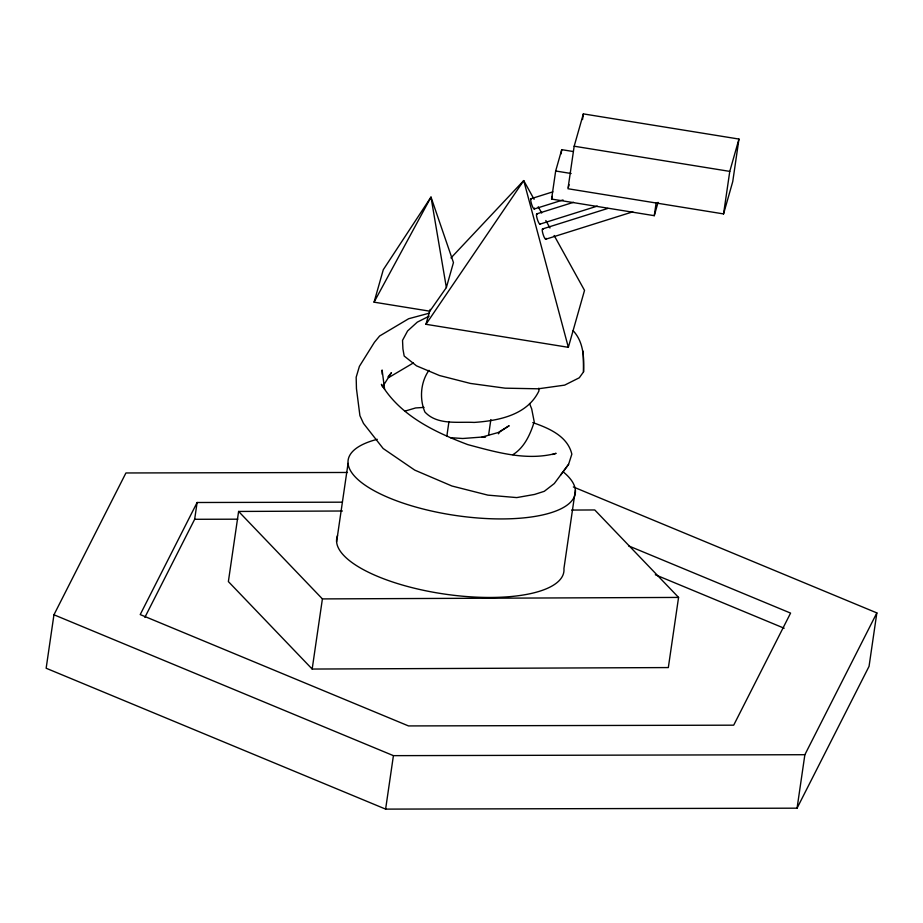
<?xml version="1.0" encoding="UTF-8"?>
<svg xmlns="http://www.w3.org/2000/svg" width="923" height="923" viewBox="0 0 923 923"><rect width="100%" height="100%" fill="white"/><g stroke="black" fill="none" stroke-linecap="round" stroke-linejoin="round"><path stroke-width="1.38" d="M347.486 472.472L125.932 472.968L53.949 614.776L46.15 668.24L385.618 809.113L797.068 808.179L869.051 666.371L876.85 612.907L573.333 486.952M144.876 617.36L194.661 519.291L197.107 502.504L342.433 502.181M342.421 511.007L238.607 511.446L228.373 581.582L312.17 669.048L668.333 667.571L678.567 597.423L594.758 509.958L571.683 510.061M312.17 669.048L322.404 598.912L238.607 511.446M336.607 541.882L348.063 463.358M385.618 809.113L393.417 755.649L53.949 614.776M446.859 436.025L448.924 421.846M488.59 435.16L490.863 419.561M658.064 202.345L654.269 215.682L551.573 199.068L555.669 170.997L561.738 149.664L572.987 151.487M561.115 153.876L561.738 149.664M574.175 146.215L567.968 188.742L723.563 213.917L732.747 181.589L738.954 139.061L583.359 113.887L574.175 146.215L729.77 171.39L738.954 139.061M582.528 119.552L583.359 113.887M575.387 490.044L563.93 568.58A114.775 39.251 8.3 0 1 444.563 594.077A114.775 39.251 8.3 0 1 337.541 535.536M654.269 215.682L656.115 203.048M723.563 213.917L729.77 171.39M797.068 808.179L804.868 754.714L876.85 612.907M374.069 302.167L383.287 269.712L430.995 197.095L453.458 262.57L446.363 287.561L429.818 311.189L374.069 302.167L430.995 197.095L446.363 287.561M554.135 235.48L584.524 290.387L568.349 347.325L425.953 324.296L430.187 309.378M551.573 199.068L552.335 196.403M568.349 187.392L569.11 184.704M429.149 313.209L408.681 318.723L379.618 335.995L374.415 342.306L359.405 366.339L356.174 377.207L356.451 388.629L359.912 415.65L363.466 423.38L383.16 448.52L414.75 470.119L451.924 486.006L487.875 495.132L516.753 497.589L534.544 494.44L544.293 491.313L554.319 483.525L568.568 464.384L571.845 454.162C567.622 436.06 548.712 428.134 532.79 422.584M197.107 502.504L140.215 614.58L408.508 725.928L733.693 725.178L790.584 613.103L628.551 545.862M383.495 385.376L391.444 372.696L387.972 376.907M425.953 324.296L523.733 180.585L534.094 199.299M428.964 370.308C420.611 382.11 419.319 398.69 424.88 411.981C437.271 425.365 457.82 421.557 474.191 422.422C498.558 420.726 527.298 415.177 538.928 390.937L538.813 388.179M573.125 330.688C583.601 341.891 584.155 357.455 583.521 371.888L579.298 377.772L564.634 385.133L538.305 388.802L505.1 388.168L470.442 383.437L439.51 375.534L416.515 365.843L404.182 356.036L402.924 348.94L402.532 340.333L407.585 330.965L417.311 322.127L429.114 316.185M560.538 475.149L568.568 464.384M498.408 433.81L500.058 431.676L509.173 425.722L498.12 432.552L482.048 437.064L485.613 436.787L462.723 438.506L450.401 437.675M450.978 257.932L523.733 180.585L568.349 347.325M512.842 454.704C524.368 447.643 530.367 434.295 534.221 421.811L531.694 408.912L529.537 403.501M388.71 377.553L413.435 362.912M552.462 454.508L556.119 453.343C526.629 461.2 496.366 452.235 467.811 444.621C434.652 432.068 400.374 415.811 381.407 384.314L382.595 386.887M530.967 198.745L552.865 191.846M534.255 208.99L563.007 199.945M536.725 213.871L573.541 202.299M540.024 224.116L597.285 206.106M542.482 228.973L607.772 208.436M545.77 239.219L632.82 211.828M405.174 411.058L415.65 407.943L424.038 407.412M322.404 598.912L678.567 597.423M194.661 519.291L237.822 519.188M393.417 755.649L804.868 754.714M555.669 170.997L571.141 173.501M655.318 574.764L784.158 628.228M538.236 206.787L541.697 213.017M545.839 220.505L549.981 227.993M384.603 389.287L382.11 369.996L382.214 374.288M583.244 351.248L583.521 371.888M534.509 208.067A5.388 1.061 72.5 0 1 531.867 204.998A5.388 1.061 72.5 0 1 531.267 198.791M540.209 223.816A5.388 1.061 72.5 0 1 537.198 218.797A5.388 1.061 72.5 0 1 537.428 214.321M546.035 238.296A5.388 1.061 72.5 0 1 543.162 234.569A5.388 1.061 72.5 0 1 543.186 229.423M563.192 471.861A114.775 39.251 8.3 0 1 525.106 517.745A114.775 39.251 8.3 0 1 375.799 491.613A114.775 39.251 8.3 0 1 377.265 439.313"/></g></svg>
